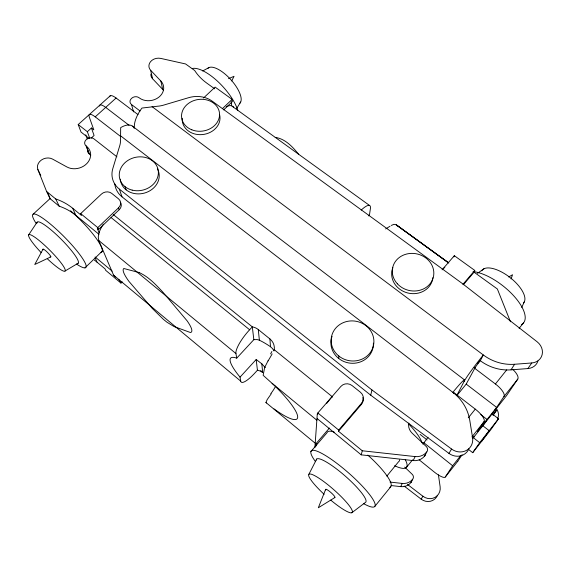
<?xml version="1.0" encoding="UTF-8"?>
<svg xmlns="http://www.w3.org/2000/svg" width="571" height="571" viewBox="0 0 571 571"><rect width="100%" height="100%" fill="white"/><g stroke="black" fill="none" stroke-linecap="round" stroke-linejoin="round"><path stroke-width="0.86" d="M468.877 448.792A13.633 12.626 36.7 0 1 448.942 453.388L370.715 395.175L122.016 196.838L119.353 189.122A25.238 21.484 -13.4 0 1 112.808 168.581L119.703 145.862A24.903 20.72 -14.9 0 0 120.524 140.373L120.667 127.633A22.219 10.92 -52.3 0 1 134.149 128.168M314.899 447.671L315.106 444.73L329.41 428.05M316.962 443.681A21.006 3.055 -51.3 0 1 315.213 443.232L316.841 420.22A22.811 3.626 -51.4 0 1 317.34 418.322M426.765 451.947A13.911 13.112 35.2 0 1 415.11 456.586L362.271 450.769L338.51 431.248L361.379 404.411L361.65 403.133A8.073 7.701 18.5 0 0 360.415 392.227L352.1 385.589A8.037 7.659 15.7 0 0 340.866 386.439L317.847 412.961L317.754 414.196L317.29 413.818L316.969 418.422L361.215 454.851L413.19 460.59A13.69 12.919 36 0 0 424.66 456.022L426.765 451.947A4.197 3.947 36.8 0 0 426.244 446.493L412.112 433.153A11.02 10.342 32 0 1 408.822 423.061M338.689 358.452L338.967 356.14M338.51 431.248L338.689 430.07L361.65 403.133M370.715 395.175L371.964 389.972L119.353 189.122M361.215 454.851L362.271 450.769M103.401 224.118A20.877 9.236 -50.1 0 0 99.261 232.183L98.255 236.894L98.762 240.505L113.558 275.129L115.613 277.071M511.066 278.955L512.537 274.751L508.682 276.985M453.924 256.886L454.338 255.701L474.787 270.44L474.073 272.174L463.359 284.743M266.578 402.905L265.929 402.512L267.185 399.607L271.196 393.862M325.613 489.433L318.325 507.762L334.899 497.527M521.723 307.441L524.171 302.073M391.099 485.543L400.728 486.628L402.255 483.437A12.434 11.813 41.2 0 0 412.669 479.262A3.747 3.554 42.5 0 0 412.233 474.337L404.711 467.099M413.19 460.59L415.11 456.586M422.925 444.188L428.057 437.229M231.712 80.918L234.046 76.293L228.521 78.67M274.037 350.18L274.266 349.723A12.983 12.227 -6.6 0 0 269.919 338.938L258.278 329.546A12.926 12.105 -8.5 0 0 252.318 326.876L113.215 214.482M308.904 474.237L316.684 459.077M400.728 486.628A12.255 11.656 42 0 0 410.992 482.502L412.669 479.262M456.978 395.161L464.066 381.507A24.96 1.656 -52.3 0 1 483.344 354.991A42.04 37.222 24.9 0 0 514.578 364.269L531.765 362.97A13.39 11.827 28.2 0 0 542.122 354.748A13.39 11.827 28.2 0 0 537.125 341.786L462.596 283.723L212.255 101.195A24.439 20.442 -7.8 0 0 188.701 97.67L163.684 105.1A24.068 19.721 -9.7 0 1 157.439 106.235L141.972 108.055A21.934 10.599 -53.8 0 0 134.385 127.954M457.121 395.26L466.2 384.105L475.358 367.224A8.094 0.535 -52.3 0 1 480.29 360.694L483.344 354.991L152.064 106.62M43.018 249.149L34.76 264.509L50.812 256.893M404.182 486.099L421.148 499.125L422.904 496.235A11.334 10.649 44.6 0 0 435.002 497.384A11.334 10.649 44.6 0 0 440.134 486.777L438.421 474.844M448.942 453.388L451.582 449.049A13.861 12.819 36.1 0 0 466.45 450.412A13.861 12.819 36.1 0 0 472.581 437.672L469.769 420.313A43.646 40.812 32.2 0 0 452.839 392.341L120.502 135.748M268.077 360.758L264.644 367.538L263.145 375.318L272.074 383.327L316.841 420.22M236.572 108.626L240.691 102.016M480.29 360.694A41.355 36.73 25.3 0 0 510.995 369.851L514.578 364.269M419.15 459.812L434.224 471.989A12.184 3.062 39.4 0 0 445.294 477.021L452.66 465.772L460.818 455.465M445.294 477.021L457.785 461.225L462.103 454.716M468.648 449.498L472.695 452.682L479.697 442.682L473.38 437.729L474.38 436.223L472.745 438.285M453.738 393.626A8.208 0.557 -52.1 0 1 453.924 393.49L454.402 393.005L475.272 409.122A14.047 4.425 38.5 0 1 484.08 421.612L477.406 431.669L496.634 407.394L503.943 396.56L517.754 379.144A13.79 5.053 37.6 0 0 512.737 369.301M28.636 234.874L37.072 222.247M473.38 437.729L506.513 395.653L517.754 379.144M503.943 396.56A13.897 4.796 37.9 0 0 495.414 383.983L474.608 368.231L475.358 367.224M493.044 415.445L496.442 410.449L495.043 409.378M510.995 369.851L527.904 368.566L531.765 362.97M481.831 441.076L489.161 430.67L482.852 425.773L487.07 419.464L480.839 414.653M492.231 413.932L498.526 418.779L490.874 429.585L472.695 452.682M479.697 442.682L498.526 418.779M493.151 414.61L496.442 410.449M471.946 436.908L484.08 421.612M468.277 417.858L475.272 409.122M495.414 383.983L506.72 369.865M374.804 506.427L390.778 486.72M406.488 467.328L412.562 459.833M519.11 328.354L523.543 322.893M477.741 363.392L479.933 360.701M454.402 393.005L453.924 393.49M386.838 476.121L398.608 461.696A32.097 7.651 40.6 0 0 399.6 459.891M462.903 284.379L474.787 270.44M310.895 451.568L327.069 432.69A41.847 8.972 40.9 0 1 334.206 432.119M442.075 269.833L454.338 255.701M265.351 367.653A44.595 10.435 42.3 0 1 261.803 363.806L256.172 359.523L257.435 370.222L255.059 372.827A20.392 4.946 -50.8 0 1 240.726 381.135L113.558 275.129M240.726 381.135L240.034 377.138L256.172 359.523M240.034 377.138A44.988 9.336 42.4 0 1 236.737 358.145L253.831 339.666L257.257 339.581L259.377 340.216A44.595 10.435 42.3 0 1 270.49 346.725L272.524 348.574L273.98 350.972M368.338 215.895L369.508 214.625L370.408 208.543A20.991 5.239 -53.5 0 0 361.2 210.107M236.737 358.145L235.937 353.549A22.091 5.831 -51 0 1 249.627 329.767L252.318 326.876L253.831 339.666M94.336 260.098A56.065 49.099 -25.9 0 1 97.07 262.21L105.035 268.855L105.692 270.34L120.966 283.088L122.215 281.846M84.979 267.863L102.33 251.069M99.097 232.69L97.313 228.443L98.562 229.463L119.203 209.728A7.316 6.288 -16.4 0 0 120.51 202.248M223.668 109.889L232.347 101.595L232.111 99.39L215.11 87.106L203.526 98.005M98.562 229.463L97.784 227.615L118.518 207.823A7.344 6.31 -16.3 0 0 118.49 198.808L111.652 193.348A7.33 6.267 -16.5 0 0 101.424 194.09L80.682 213.611L81.517 215.503L72.667 208.251A63.124 53.802 -23.9 0 0 55.737 198.965L46.594 191.456L37.872 169.516A9.614 7.98 -18.5 0 1 41.355 160.058A9.614 7.98 -18.5 0 1 52.553 159.088L66.907 166.96A15.074 12.555 -16.5 0 0 86.992 163.392A15.074 12.555 -16.5 0 0 86.421 146.197L86.135 145.969A5.317 4.418 -15.2 0 1 86.221 139.652L86.514 139.388A5.317 4.418 -15.2 0 1 93.937 138.853L116.912 156.825M222.469 108.59L232.111 99.39M33.197 214.132L49.941 198.701M91.217 138.103L94.087 135.491L91.417 128.011L87.349 131.701L89.768 138.325M91.417 128.011L93.815 129.874L89.312 117.148A12.048 3.276 47.3 0 1 95.229 116.869L116.091 98.019L138.004 114.614M89.376 138.61L81.039 132.072L78.206 124.557L110.26 95.771M351.864 512.722L365.354 502.466A32.654 6.124 41.2 0 0 344.52 475.443A32.654 6.124 41.2 0 0 316.291 459.998M477.42 273.381L483.951 268.77M65.037 271.018L78.141 263.224M391.228 225.452L393.997 224.317L396.217 224.788L448.385 262.753L396.217 224.788M202.684 70.975L208.808 67.663M390.05 482.074L402.255 483.437M275.186 137.361C285.2 138.739 292.73 146.875 298.697 154.413M369.658 205.539L231.391 105.699A19.892 8.337 -54.6 0 0 226.244 106.756M474.073 272.174L497.362 288.983L510.467 321.787M214.732 88.848L206.602 82.973A55.808 45.209 -3.9 0 1 194.704 70.533L185.596 63.959L160.765 58.413A9.022 7.316 -9.2 0 0 150.616 61.589A9.022 7.316 -9.2 0 0 150.644 70.283L152.6 78.769L162.692 89.419A14.261 11.734 -10.2 0 1 163.47 90.346M448.792 262.917L396.731 225.238L397.102 225.809M371.964 389.972L451.582 449.049M315.213 443.232L265.929 402.512M150.644 70.283L160.858 81.032A14.453 11.841 -10.2 0 1 158.802 97.227A14.453 11.841 -10.2 0 1 139.288 97.912L139.003 97.698A5.182 4.261 -11.3 0 0 131.737 98.219L131.451 98.476A5.182 4.261 -11.3 0 0 131.516 104.536L140.038 110.967M474.965 367.803L474.451 367.417A8.087 0.542 -52.3 0 0 474.23 367.76M132.372 126.084L464.594 379.979M129.039 125.249L105.706 107.398A11.991 3.419 47.5 0 0 99.383 106.049M466.2 384.105L496.634 407.394M407.473 484.408L422.904 496.235M95.229 116.869L120.774 136.605M78.206 124.557L87.349 131.701M87.656 150.009A5.239 4.375 -15.4 0 0 89.062 153.727L89.347 153.949A14.86 12.426 -16.7 0 1 90.746 155.255M420.085 434.388L427.051 439.948M423.689 442.611L452.66 465.772M111.052 217.522L249.627 329.767M274.266 349.723L332.657 397.023M232.604 106.163L233.618 107.084M80.682 213.611L97.784 227.615M317.847 412.961L338.689 430.07M46.594 191.456L50.148 198.737L59.177 206.167A62.189 53.196 -24.1 0 1 75.879 215.353L98.854 234.224M260.654 370.586L262.71 372.278M98.762 240.505L235.937 353.549M95.129 256.979L112.13 271.125M315.106 444.73L316.462 445.865M37.872 169.516L40.784 175.518M55.737 198.965L59.177 206.167M72.667 208.251L75.879 215.353M95.107 257.856L97.07 262.21M118.668 279.333L120.966 283.088M47.907 193.105L50.148 198.737M86.421 146.197L89.347 153.949M86.135 145.969L89.062 153.727M85.743 134.799L87.256 138.874M118.518 207.823L119.203 209.728M125.063 186.696L126.105 189.843M131.516 104.536L133.543 111.88M160.858 81.032L162.692 89.419M231.205 101.545L231.662 105.763M258.278 329.546L259.377 340.216M261.803 363.806L262.71 372.635A11.434 10.92 -10 0 0 257.435 370.222M269.919 338.938L270.49 346.725M219.628 114.785A18.957 15.881 -7.5 0 1 202.355 134.578A18.957 15.881 -7.5 0 1 182.263 118.297M432.861 277.67A20.763 18.6 13.7 0 1 407.78 292.987A20.763 18.6 13.7 0 1 392.898 267.692M109.675 96.777A11.934 3.562 47.7 0 1 116.091 98.019M452.839 392.341A25.324 1.713 -52.1 0 1 464.066 381.507M496.056 408.108A10.985 10 33.5 0 1 497.655 418.721M537.925 361.079A13.169 11.67 28.6 0 1 527.904 368.566M325.791 490.011A6.181 1.056 41.4 0 1 330.873 492.488A6.181 1.056 41.4 0 1 334.378 497.498M324.135 494.322A28.885 4.953 41.4 0 1 313.971 475.3A28.885 4.953 41.4 0 1 350.416 507.305A28.885 4.953 41.4 0 1 330.745 500.117M43.21 249.884A5.496 0.842 44.9 0 1 47.443 252.353A5.496 0.842 44.9 0 1 50.141 256.764M41.226 252.682A25.659 3.926 45 0 1 33.154 236.137A25.659 3.926 45 0 1 63.567 266.443A25.659 3.926 45 0 1 47.322 258.756M36.937 223.182A29.021 4.861 45.1 0 1 60.769 238.828A29.021 4.861 45.1 0 1 77.321 263.474M70.54 210.778A37.229 7.138 45.4 0 1 101.01 252.361M36.009 223.197A37.5 6.36 45.1 0 1 44.724 219.614A37.5 6.36 45.1 0 1 80.946 256.143A37.5 6.36 45.1 0 1 76.507 264.038M385.618 228.95A19.956 0.45 -32.4 0 1 390.014 226.259M443.367 268.734A21.634 3.24 -52.9 0 1 444.845 267.264M152.6 78.769A8.9 7.252 -9.3 0 1 150.88 74.044M367.795 455.087A41.847 8.972 40.9 0 1 389.757 487.391M315.52 461.653A42.19 8.015 41.2 0 1 324.878 455.158A42.19 8.015 41.2 0 1 368.695 493.43A42.19 8.015 41.2 0 1 363.656 503.693M408.565 423.81A41.169 10.792 40.3 0 1 422.126 442.91M405.282 459.676A41.505 9.9 40.6 0 1 394.625 465.743M157.389 168.752A19.6 16.73 -13.4 0 1 144.542 193.048A19.6 16.73 -13.4 0 1 120.353 179.151M373.384 343.135A21.298 19.899 11.2 0 1 350.23 363.163A21.298 19.899 11.2 0 1 331.408 338.539M331.601 337.782A21.298 19.899 11.2 0 1 332.086 336.298M457.785 461.225A12.098 3.269 39.1 0 1 457.378 461.561M437.407 495.492A11.177 10.506 45.3 0 1 421.148 499.125M122.016 196.838A24.86 21.255 -13.5 0 1 114.8 183.976M481.76 270.818A26.387 11.42 37.9 0 1 509.767 277.285A26.387 11.42 37.9 0 1 523.457 303.037M207.666 68.57A23.654 9.229 47.8 0 1 230.263 79.019A23.654 9.229 47.8 0 1 239.834 103.215M192.27 68.506A34.938 13.133 47.6 0 1 217.365 81.082A34.938 13.133 47.6 0 1 237.786 110.303M326.583 403.547A22.811 3.626 -51.4 0 1 332.201 396.645M272.074 383.327A44.988 9.336 42.4 0 1 297.662 416.623A44.988 9.336 42.4 0 1 274.044 408.915M272.153 353.899A21.013 2.955 -60.6 0 1 268.063 360.922M271.875 351.472A21.805 2.377 -61.3 0 1 270.604 353.877M275.643 386.182A53.381 50.633 -12.6 0 1 270.84 393.619M411.734 480.575A3.697 3.505 43.3 0 1 410.992 482.502M362.856 397.594A8.037 7.673 18.7 0 1 361.379 404.411M425.474 453.888A4.133 3.89 37.5 0 1 424.66 456.022M473.045 271.539A38.992 16.274 38.2 0 1 513.586 295.664A38.992 16.274 38.2 0 1 521.544 324.578M139.088 272.545L123.857 268.513A35.295 6.973 44.3 0 0 129.003 281.467L152.171 308.319L163.37 319.325L167.067 322.294L174.034 326.555L190.464 332.529A35.488 7.088 44 0 0 187.117 320.845L162.821 292.088C155.854 284.644 148.581 276.742 139.088 272.545M191.835 129.824A19.064 15.945 -7.5 0 0 219.55 113.779A19.064 15.945 -7.5 0 0 190.271 102.23A19.064 15.945 -7.5 0 0 191.835 129.824M397.38 283.816A20.891 18.693 13.5 0 0 432.704 279.205A20.891 18.693 13.5 0 0 409.072 253.567A20.891 18.693 13.5 0 0 397.38 283.816M132.179 190.129A19.721 16.802 -13.3 0 0 158.088 169.608A19.721 16.802 -13.3 0 0 126.198 161.643A19.721 16.802 -13.3 0 0 132.179 190.129M338.367 355.647A21.441 20.006 11 0 0 373.484 345.441A21.441 20.006 11 0 0 345.712 321.78A21.441 20.006 11 0 0 338.367 355.647"/></g></svg>
